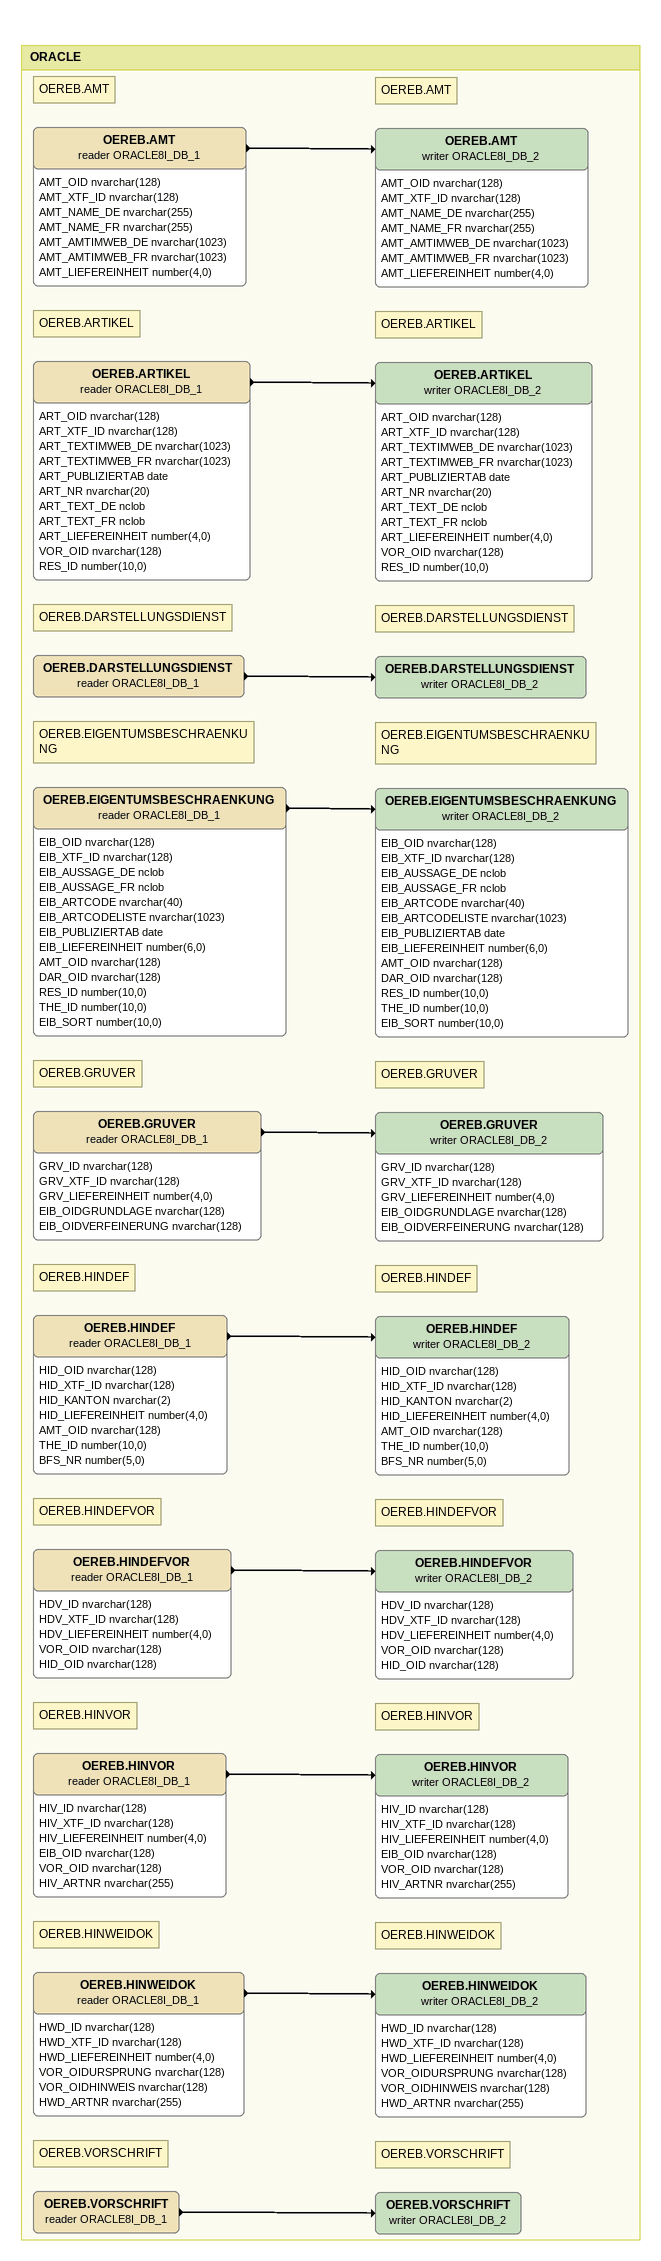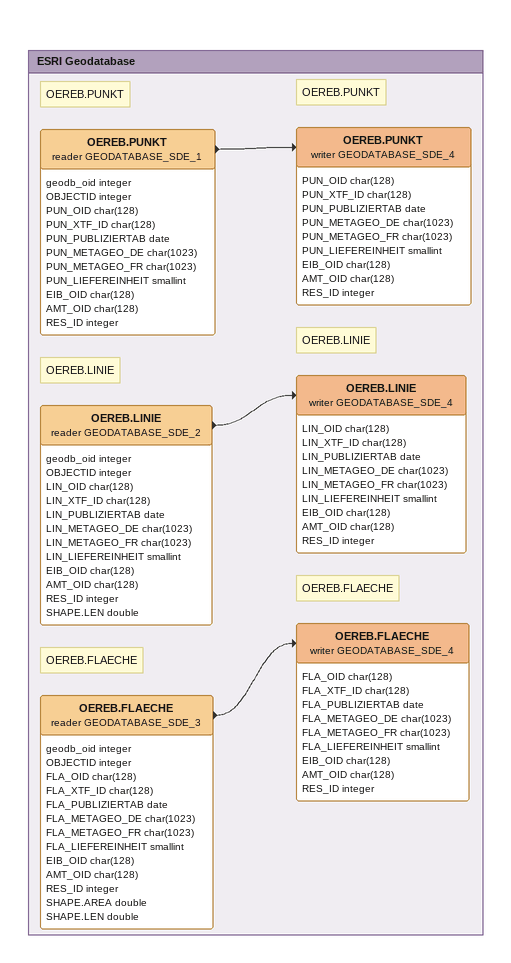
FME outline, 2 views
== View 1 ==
Bookmark: ORACLE
Note: OEREB.AMT
OEREB.AMT (reader ORACLE8I_DB_1)
    attributes: AMT_OID nvarchar(128), AMT_XTF_ID nvarchar(128), AMT_NAME_DE nvarchar(255), AMT_NAME_FR nvarchar(255), AMT_AMTIMWEB_DE nvarchar(1023), AMT_AMTIMWEB_FR nvarchar(1023), AMT_LIEFEREINHEIT number(4,0)
    -> OEREB.AMT (writer ORACLE8I_DB_2)
Note: OEREB.AMT
OEREB.AMT (writer ORACLE8I_DB_2)
    attributes: AMT_OID nvarchar(128), AMT_XTF_ID nvarchar(128), AMT_NAME_DE nvarchar(255), AMT_NAME_FR nvarchar(255), AMT_AMTIMWEB_DE nvarchar(1023), AMT_AMTIMWEB_FR nvarchar(1023), AMT_LIEFEREINHEIT number(4,0)
Note: OEREB.ARTIKEL
OEREB.ARTIKEL (reader ORACLE8I_DB_1)
    attributes: ART_OID nvarchar(128), ART_XTF_ID nvarchar(128), ART_TEXTIMWEB_DE nvarchar(1023), ART_TEXTIMWEB_FR nvarchar(1023), ART_PUBLIZIERTAB date, ART_NR nvarchar(20), ART_TEXT_DE nclob, ART_TEXT_FR nclob, ART_LIEFEREINHEIT number(4,0), VOR_OID nvarchar(128), RES_ID number(10,0)
    -> OEREB.ARTIKEL (writer ORACLE8I_DB_2)
Note: OEREB.ARTIKEL
OEREB.ARTIKEL (writer ORACLE8I_DB_2)
    attributes: ART_OID nvarchar(128), ART_XTF_ID nvarchar(128), ART_TEXTIMWEB_DE nvarchar(1023), ART_TEXTIMWEB_FR nvarchar(1023), ART_PUBLIZIERTAB date, ART_NR nvarchar(20), ART_TEXT_DE nclob, ART_TEXT_FR nclob, ART_LIEFEREINHEIT number(4,0), VOR_OID nvarchar(128), RES_ID number(10,0)
Note: OEREB.DARSTELLUNGSDIENST
OEREB.DARSTELLUNGSDIENST (reader ORACLE8I_DB_1)
    -> OEREB.DARSTELLUNGSDIENST (writer ORACLE8I_DB_2)
Note: OEREB.DARSTELLUNGSDIENST
OEREB.DARSTELLUNGSDIENST (writer ORACLE8I_DB_2)
Note: OEREB.EIGENTUMSBESCHRAENKUNG
OEREB.EIGENTUMSBESCHRAENKUNG (reader ORACLE8I_DB_1)
    attributes: EIB_OID nvarchar(128), EIB_XTF_ID nvarchar(128), EIB_AUSSAGE_DE nclob, EIB_AUSSAGE_FR nclob, EIB_ARTCODE nvarchar(40), EIB_ARTCODELISTE nvarchar(1023), EIB_PUBLIZIERTAB date, EIB_LIEFEREINHEIT number(6,0), AMT_OID nvarchar(128), DAR_OID nvarchar(128), RES_ID number(10,0), THE_ID number(10,0), EIB_SORT number(10,0)
    -> OEREB.EIGENTUMSBESCHRAENKUNG (writer ORACLE8I_DB_2)
Note: OEREB.EIGENTUMSBESCHRAENKUNG
OEREB.EIGENTUMSBESCHRAENKUNG (writer ORACLE8I_DB_2)
    attributes: EIB_OID nvarchar(128), EIB_XTF_ID nvarchar(128), EIB_AUSSAGE_DE nclob, EIB_AUSSAGE_FR nclob, EIB_ARTCODE nvarchar(40), EIB_ARTCODELISTE nvarchar(1023), EIB_PUBLIZIERTAB date, EIB_LIEFEREINHEIT number(6,0), AMT_OID nvarchar(128), DAR_OID nvarchar(128), RES_ID number(10,0), THE_ID number(10,0), EIB_SORT number(10,0)
Note: OEREB.GRUVER
OEREB.GRUVER (reader ORACLE8I_DB_1)
    attributes: GRV_ID nvarchar(128), GRV_XTF_ID nvarchar(128), GRV_LIEFEREINHEIT number(4,0), EIB_OIDGRUNDLAGE nvarchar(128), EIB_OIDVERFEINERUNG nvarchar(128)
    -> OEREB.GRUVER (writer ORACLE8I_DB_2)
Note: OEREB.GRUVER
OEREB.GRUVER (writer ORACLE8I_DB_2)
    attributes: GRV_ID nvarchar(128), GRV_XTF_ID nvarchar(128), GRV_LIEFEREINHEIT number(4,0), EIB_OIDGRUNDLAGE nvarchar(128), EIB_OIDVERFEINERUNG nvarchar(128)
Note: OEREB.HINDEF
OEREB.HINDEF (reader ORACLE8I_DB_1)
    attributes: HID_OID nvarchar(128), HID_XTF_ID nvarchar(128), HID_KANTON nvarchar(2), HID_LIEFEREINHEIT number(4,0), AMT_OID nvarchar(128), THE_ID number(10,0), BFS_NR number(5,0)
    -> OEREB.HINDEF (writer ORACLE8I_DB_2)
Note: OEREB.HINDEF
OEREB.HINDEF (writer ORACLE8I_DB_2)
    attributes: HID_OID nvarchar(128), HID_XTF_ID nvarchar(128), HID_KANTON nvarchar(2), HID_LIEFEREINHEIT number(4,0), AMT_OID nvarchar(128), THE_ID number(10,0), BFS_NR number(5,0)
Note: OEREB.HINDEFVOR
OEREB.HINDEFVOR (reader ORACLE8I_DB_1)
    attributes: HDV_ID nvarchar(128), HDV_XTF_ID nvarchar(128), HDV_LIEFEREINHEIT number(4,0), VOR_OID nvarchar(128), HID_OID nvarchar(128)
    -> OEREB.HINDEFVOR (writer ORACLE8I_DB_2)
Note: OEREB.HINDEFVOR
OEREB.HINDEFVOR (writer ORACLE8I_DB_2)
    attributes: HDV_ID nvarchar(128), HDV_XTF_ID nvarchar(128), HDV_LIEFEREINHEIT number(4,0), VOR_OID nvarchar(128), HID_OID nvarchar(128)
Note: OEREB.HINVOR
OEREB.HINVOR (reader ORACLE8I_DB_1)
    attributes: HIV_ID nvarchar(128), HIV_XTF_ID nvarchar(128), HIV_LIEFEREINHEIT number(4,0), EIB_OID nvarchar(128), VOR_OID nvarchar(128), HIV_ARTNR nvarchar(255)
    -> OEREB.HINVOR (writer ORACLE8I_DB_2)
Note: OEREB.HINVOR
OEREB.HINVOR (writer ORACLE8I_DB_2)
    attributes: HIV_ID nvarchar(128), HIV_XTF_ID nvarchar(128), HIV_LIEFEREINHEIT number(4,0), EIB_OID nvarchar(128), VOR_OID nvarchar(128), HIV_ARTNR nvarchar(255)
Note: OEREB.HINWEIDOK
OEREB.HINWEIDOK (reader ORACLE8I_DB_1)
    attributes: HWD_ID nvarchar(128), HWD_XTF_ID nvarchar(128), HWD_LIEFEREINHEIT number(4,0), VOR_OIDURSPRUNG nvarchar(128), VOR_OIDHINWEIS nvarchar(128), HWD_ARTNR nvarchar(255)
    -> OEREB.HINWEIDOK (writer ORACLE8I_DB_2)
Note: OEREB.HINWEIDOK
OEREB.HINWEIDOK (writer ORACLE8I_DB_2)
    attributes: HWD_ID nvarchar(128), HWD_XTF_ID nvarchar(128), HWD_LIEFEREINHEIT number(4,0), VOR_OIDURSPRUNG nvarchar(128), VOR_OIDHINWEIS nvarchar(128), HWD_ARTNR nvarchar(255)
Note: OEREB.VORSCHRIFT
OEREB.VORSCHRIFT (reader ORACLE8I_DB_1)
    -> OEREB.VORSCHRIFT (writer ORACLE8I_DB_2)
Note: OEREB.VORSCHRIFT
OEREB.VORSCHRIFT (writer ORACLE8I_DB_2)

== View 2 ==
Bookmark: ESRI Geodatabase
Note: OEREB.PUNKT
OEREB.PUNKT (reader GEODATABASE_SDE_1)
    attributes: geodb_oid integer, OBJECTID integer, PUN_OID char(128), PUN_XTF_ID char(128), PUN_PUBLIZIERTAB date, PUN_METAGEO_DE char(1023), PUN_METAGEO_FR char(1023), PUN_LIEFEREINHEIT smallint, EIB_OID char(128), AMT_OID char(128), RES_ID integer
    -> OEREB.PUNKT (writer GEODATABASE_SDE_4)
Note: OEREB.PUNKT
OEREB.PUNKT (writer GEODATABASE_SDE_4)
    attributes: PUN_OID char(128), PUN_XTF_ID char(128), PUN_PUBLIZIERTAB date, PUN_METAGEO_DE char(1023), PUN_METAGEO_FR char(1023), PUN_LIEFEREINHEIT smallint, EIB_OID char(128), AMT_OID char(128), RES_ID integer
Note: OEREB.LINIE
OEREB.LINIE (reader GEODATABASE_SDE_2)
    attributes: geodb_oid integer, OBJECTID integer, LIN_OID char(128), LIN_XTF_ID char(128), LIN_PUBLIZIERTAB date, LIN_METAGEO_DE char(1023), LIN_METAGEO_FR char(1023), LIN_LIEFEREINHEIT smallint, EIB_OID char(128), AMT_OID char(128), RES_ID integer, SHAPE.LEN double
    -> OEREB.LINIE (writer GEODATABASE_SDE_4)
Note: OEREB.LINIE
OEREB.LINIE (writer GEODATABASE_SDE_4)
    attributes: LIN_OID char(128), LIN_XTF_ID char(128), LIN_PUBLIZIERTAB date, LIN_METAGEO_DE char(1023), LIN_METAGEO_FR char(1023), LIN_LIEFEREINHEIT smallint, EIB_OID char(128), AMT_OID char(128), RES_ID integer
Note: OEREB.FLAECHE
OEREB.FLAECHE (reader GEODATABASE_SDE_3)
    attributes: geodb_oid integer, OBJECTID integer, FLA_OID char(128), FLA_XTF_ID char(128), FLA_PUBLIZIERTAB date, FLA_METAGEO_DE char(1023), FLA_METAGEO_FR char(1023), FLA_LIEFEREINHEIT smallint, EIB_OID char(128), AMT_OID char(128), RES_ID integer, SHAPE.AREA double, SHAPE.LEN double
    -> OEREB.FLAECHE (writer GEODATABASE_SDE_4)
Note: OEREB.FLAECHE
OEREB.FLAECHE (writer GEODATABASE_SDE_4)
    attributes: FLA_OID char(128), FLA_XTF_ID char(128), FLA_PUBLIZIERTAB date, FLA_METAGEO_DE char(1023), FLA_METAGEO_FR char(1023), FLA_LIEFEREINHEIT smallint, EIB_OID char(128), AMT_OID char(128), RES_ID integer
